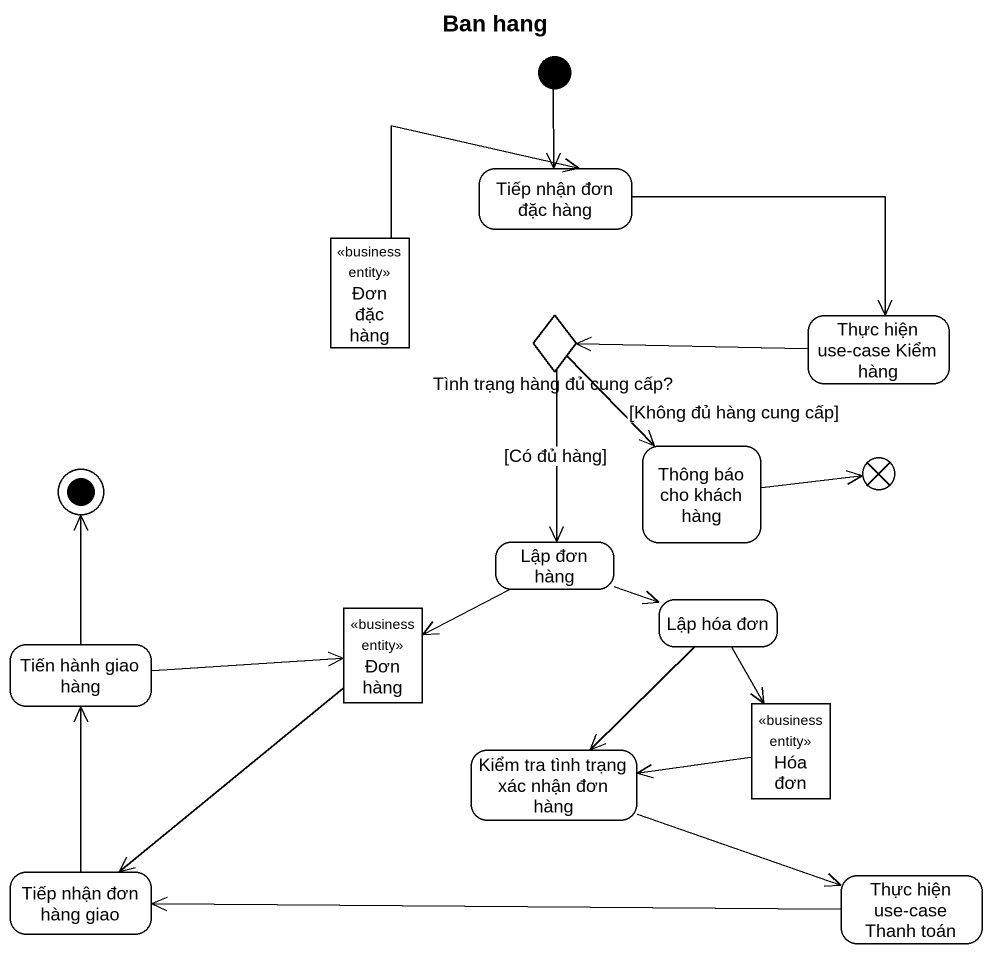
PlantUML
@startuml
title Ban hang
hide empty description
state "Đơn đặc hàng" as Đơn_đặc_hàng <<business entity>>
state "Tiếp nhận đơn đặc hàng" as Tiếp_nhận_đơn_đặc_hàng
state "Tình trạng hàng đủ cung cấp?" as Tình_trạng_hàng_đủ_cung_cấp <<choice>>
state "Thực hiện use-case Kiểm hàng" as Thực_hiện_use_case_Kiểm_hàng
state "Thông báo cho khách hàng" as Thông_báo_cho_khách_hàng
state flowfinal1 <<end>>
state "Đơn hàng" as Đơn_hàng <<business entity>>
state "Lập đơn hàng" as Lập_đơn_hàng
state "Lập hóa đơn" as Lập_hóa_đơn
state "Tiến hành giao hàng" as Tiến_hành_giao_hàng
state "Kiểm tra tình trạng xác nhận đơn hàng" as Kiểm_tra_tình_trạng_xác
state "Hóa đơn" as Hóa_đơn <<business entity>>
state "Tiếp nhận đơn hàng giao" as Tiếp_nhận_đơn_hàng_giao
state "Thực hiện use-case Thanh toán" as Thực_hiện_use_case_Thanh
[*] --> Tiếp_nhận_đơn_đặc_hàng
Đơn_đặc_hàng -right-> Tiếp_nhận_đơn_đặc_hàng
Tiếp_nhận_đơn_đặc_hàng -right-> Thực_hiện_use_case_Kiểm_hàng
Tình_trạng_hàng_đủ_cung_cấp --> Thông_báo_cho_khách_hàng : [Không đủ hàng cung cấp]
Tình_trạng_hàng_đủ_cung_cấp --> Lập_đơn_hàng : [Có đủ hàng]
Thực_hiện_use_case_Kiểm_hàng -left-> Tình_trạng_hàng_đủ_cung_cấp
Thông_báo_cho_khách_hàng -right-> flowfinal1
Đơn_hàng --> Tiếp_nhận_đơn_hàng_giao
Lập_đơn_hàng -left-> Đơn_hàng
Lập_đơn_hàng -right-> Lập_hóa_đơn
Lập_hóa_đơn --> Kiểm_tra_tình_trạng_xác
Lập_hóa_đơn --> Hóa_đơn
Tiến_hành_giao_hàng -right-> Đơn_hàng
Kiểm_tra_tình_trạng_xác -right-> Thực_hiện_use_case_Thanh
Hóa_đơn -left-> Kiểm_tra_tình_trạng_xác
Tiếp_nhận_đơn_hàng_giao -up-> Tiến_hành_giao_hàng
Thực_hiện_use_case_Thanh -left-> Tiếp_nhận_đơn_hàng_giao
Tiến_hành_giao_hàng -up-> [*]
@enduml
